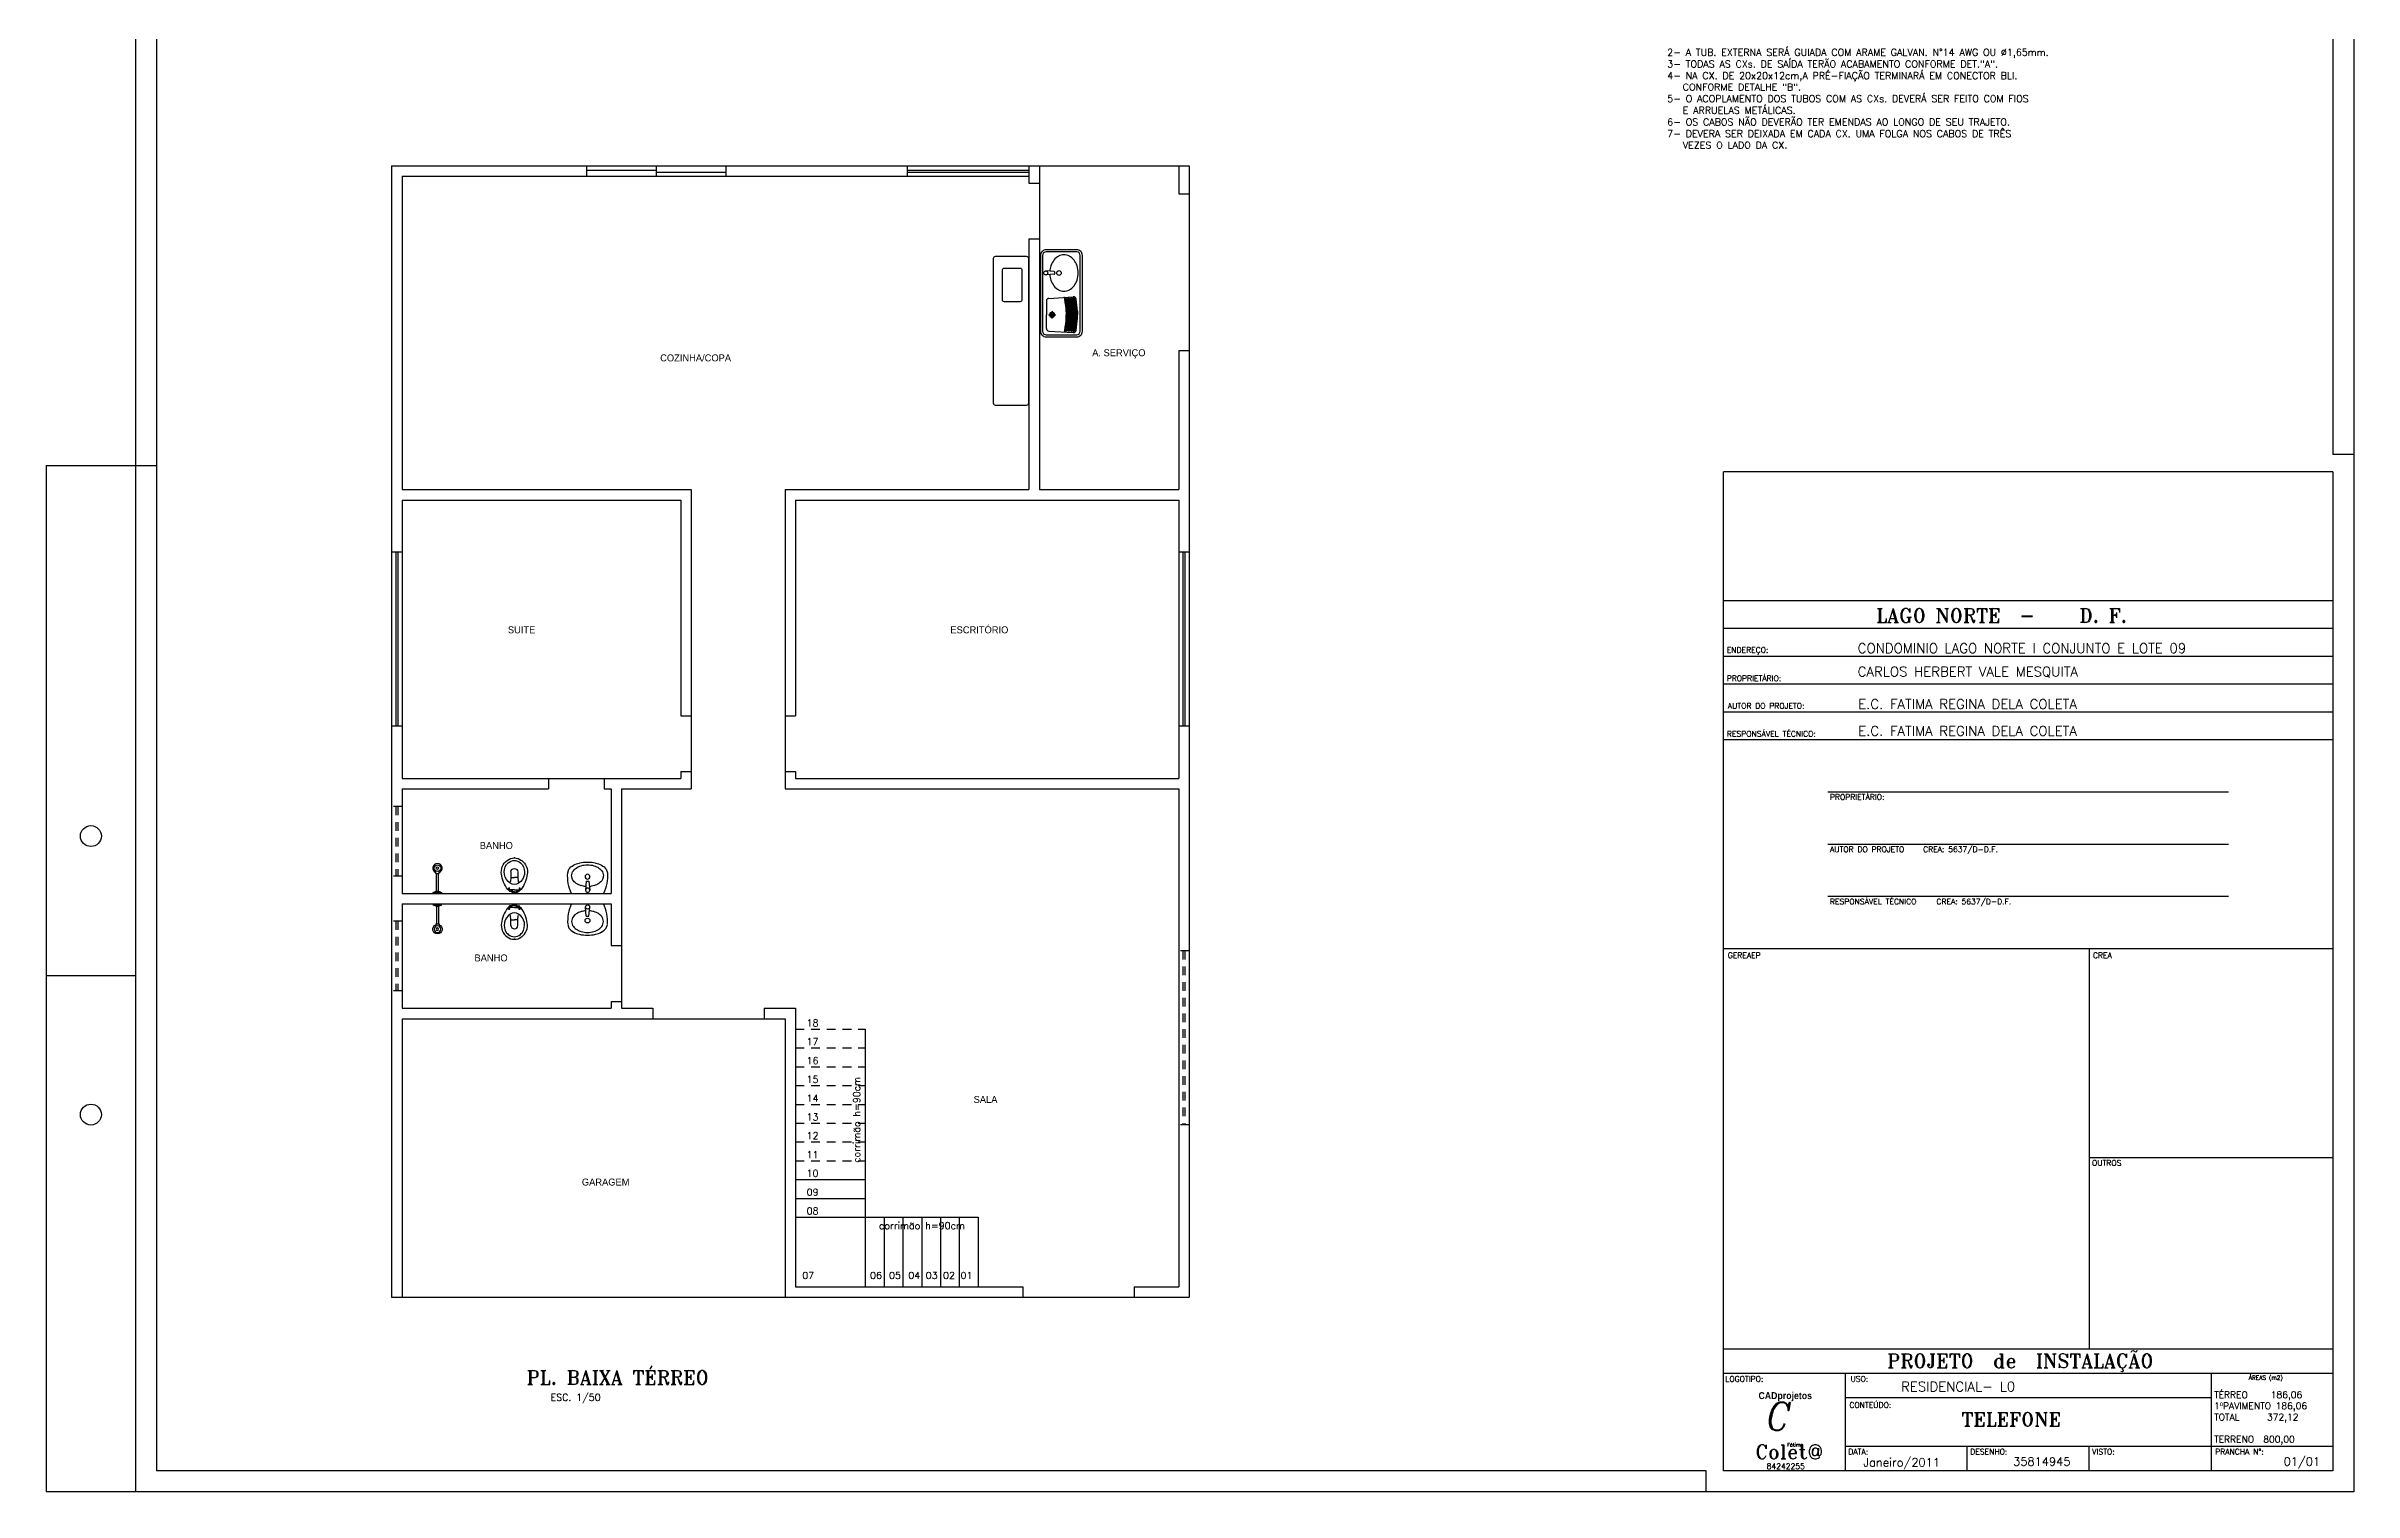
# Model space of a CAD drawing. Extents: x 0 to 70.6, y 0 to 42.
# Drawn here: x 0 to 33.13, y 0 to 20.77 of the extents above; entities that cross this region are included whole.
import ezdxf
from ezdxf.enums import TextEntityAlignment as Align

# ---------------------------------------------------------------- set-up
doc = ezdxf.new("R2010")
doc.units = 0
doc.header["$MEASUREMENT"] = 0
doc.linetypes.add('HIDDEN2', pattern=[0.1875, 0.125, -0.0625])
for name, color, linetype in [('1', 1, 'CONTINUOUS'), ('2', 2, 'CONTINUOUS'), ('3', 3, 'CONTINUOUS'), ('5', 5, 'CONTINUOUS'), ('ALVENARIA', 7, 'CONTINUOUS'), ('COR', 130, 'CONTINUOUS'), ('COTAS', 1, 'CONTINUOUS'), ('PORTAS', 2, 'CONTINUOUS'), ('SANITÁRIOS', 2, 'CONTINUOUS'), ('TEXTOS', 3, 'CONTINUOUS'), ('TXT', 2, 'CONTINUOUS')]:
    doc.layers.add(name, color=color, linetype=linetype)
doc.styles.add('ITALICC', font='italicc')
doc.styles.add('R120', font='', dxfattribs={"width": 0.9})
doc.styles.add('R140', font='ROMANT.SHX', dxfattribs={"height": 0.2})
doc.styles.add('ROMANS', font='romans', dxfattribs={"height": 0.1})
doc.styles.add('T20', font='romans.shx', dxfattribs={"height": 0.1})
doc.styles.get('R120').set_extended_font_data('Arial Rounded MT Bold', bold=True)

# ---------------------------------------------------------------- blocks, each defined once
blk = doc.blocks.new('12010224')
at = {"layer": 'SANITÁRIOS'}
for p, q in [((0.178, 0.021), (0.046, 0.031)), ((0.178, -0.019), (0.178, 0.021)), ((0.255, 0.23), (0.198, 0.214)), ((0.311, 0.214), (0.255, 0.23)), ((0.348, 0.267), (0.294, 0.285)), ((0.178, -0.019), (0.046, -0.029)), ((0.198, -0.214), (0.255, -0.23)), ((0.255, -0.23), (0.311, -0.214)), ((0.294, -0.285), (0.348, -0.267))]:
    blk.add_line(p, q, dxfattribs=at)
for centre, radius in [((0.046, 0.001), 0.03), ((0.24, 0), 0.0347)]:
    blk.add_circle(centre, radius, dxfattribs=at)
for centre, radius, start, end in [((0.254, -0.316), 0.602, 86.2102, 114.9799), ((0.437, 0), 0.338, 164.3104, 175.4853), ((0.347, 0.025), 0.245, 145.8575, 164.3104), ((0.29, 0.064), 0.176, 121.4172, 145.8575), ((0.219, 0.064), 0.176, 34.1425, 58.5828), ((0.224, 0.103), 0.206, 28.6904, 52.8787), ((0.162, 0.025), 0.245, 15.6896, 34.1425), ((0.073, 0), 0.338, 360, 15.6896), ((0.11, 0.041), 0.335, 12.7722, 28.6904), ((-0.069, 0), 0.519, 360, 12.7722), ((0.254, 0.316), 0.602, 245.0201, 273.7898), ((0.437, 0), 0.338, 184.2881, 195.6896), ((0.347, -0.025), 0.245, 195.6896, 214.1425), ((0.29, -0.064), 0.176, 214.1425, 238.5828), ((0.219, -0.064), 0.176, 301.4172, 325.8575), ((0.224, -0.103), 0.206, 307.1213, 331.3096), ((0.162, -0.025), 0.245, 325.8575, 344.3104), ((0.073, 0), 0.338, 344.3104, 360), ((0.11, -0.041), 0.335, 331.3096, 347.2278), ((-0.069, 0), 0.519, 347.2278, 360)]:
    blk.add_arc(centre, radius, start, end, dxfattribs=at)
blk = doc.blocks.new('12010111')
at = {"layer": 'SANITÁRIOS'}
for p, q in [((0, 0), (0, 0.028)), ((0, 0), (0, -0.028)), ((0.046, 0.031), (0.013, 0.031)), ((0.014, 0), (0.014, 0.028)), ((0.014, 0), (0.014, -0.028)), ((0.019, 0.031), (0.019, 0.062)), ((0.046, 0.05), (0.019, 0.05)), ((0.046, 0), (0.046, 0.089)), ((0.046, 0), (0.046, -0.089)), ((0.076, 0.075), (0.052, 0.075)), ((0.064, 0.063), (0.064, 0.087)), ((0.161, 0.056), (0.159, 0.059)), ((0.223, 0.049), (0.161, 0.056)), ((0.223, 0.049), (0.223, 0)), ((0.301, 0.049), (0.223, 0.049)), ((0.223, -0.049), (0.223, 0)), ((0.046, -0.031), (0.013, -0.031)), ((0.019, -0.031), (0.019, -0.062)), ((0.046, -0.05), (0.019, -0.05)), ((0.076, -0.075), (0.052, -0.075)), ((0.064, -0.063), (0.064, -0.087)), ((0.161, -0.056), (0.159, -0.059)), ((0.223, -0.049), (0.161, -0.056)), ((0.301, -0.049), (0.223, -0.049))]:
    blk.add_line(p, q, dxfattribs=at)
for centre in [(0.064, 0.075), (0.064, -0.075)]:
    blk.add_circle(centre, 0.00682, dxfattribs=at)
for centre, radius, start, end in [((0.007, 0.028), 0.00697, 0.8534, 179.1466), ((0.028, 0.062), 0.00909, 126.1604, 180), ((0.304, -0.315), 0.477, 122.7818, 126.1604), ((0.055, 0.089), 0.00909, 126.3456, 180), ((0.336, -0.294), 0.484, 97.6805, 126.3456), ((0.234, 0), 0.112, 147.3201, 212.6799), ((0.297, -0.04), 0.187, 54.2515, 147.3201), ((0.3, -0.02), 0.208, 36.8888, 100.1214), ((0.301, 0), 0.0486, 0, 90), ((0.301, 0), 0.0486, 270, 0), ((0.313, -0.018), 0.159, 41.3299, 54.2515), ((0.333, 0), 0.132, 318.6701, 41.3299), ((0.327, 0), 0.174, 323.1112, 36.8888), ((0.007, -0.028), 0.00697, 180.8534, 359.1466), ((0.028, -0.062), 0.00909, 180, 233.8396), ((0.304, 0.315), 0.477, 233.8396, 237.2182), ((0.055, -0.089), 0.00909, 180, 233.6544), ((0.336, 0.294), 0.484, 233.6544, 262.3195), ((0.297, 0.04), 0.187, 212.6799, 305.7485), ((0.3, 0.02), 0.208, 259.8786, 323.1112), ((0.313, 0.018), 0.159, 305.7485, 318.6701)]:
    blk.add_arc(centre, radius, start, end, dxfattribs=at)
for p in [(0, 0), (0.501, 0)]:
    blk.add_point(p, dxfattribs=at)
blk = doc.blocks.new('12010321')
at = {"layer": 'SANITÁRIOS'}
for p, q in [((0, 0.065), (0.02, 0.015)), ((0, 0.065), (0, -0.065)), ((0.005, 0.052), (0.005, -0.052)), ((0.02, 0.015), (0.02, -0.015)), ((0.02, 0.015), (0.273, 0.015)), ((0.273, 0.025), (0.31, 0.025)), ((0.273, 0.025), (0.273, -0.025)), ((0.02, -0.015), (0, -0.065)), ((0.02, -0.015), (0.273, -0.015)), ((0.273, -0.025), (0.31, -0.025))]:
    blk.add_line(p, q, dxfattribs=at)
for radius in [0.0474, 0.0174]:
    blk.add_circle((0.35, 0), radius, dxfattribs=at)
blk.add_arc((0.35, 0), 0.0674, 201.78, 158.22, dxfattribs=at)
blk = doc.blocks.new('12010223')
at = {"layer": 'SANITÁRIOS'}
for p, q in [((0.164, 0.015), (0.076, 0.022)), ((0.171, -0.007), (0.171, 0.008)), ((0.164, -0.014), (0.076, -0.021))]:
    blk.add_line(p, q, dxfattribs=at)
for centre, radius in [((0.076, 0), 0.0216), ((0.216, 0), 0.025)]:
    blk.add_circle(centre, radius, dxfattribs=at)
for centre, radius, start, end in [((0.368, 0), 0.25, 162.1552, 175.6669), ((0.32, 0.016), 0.199, 142.1456, 162.1552), ((0.289, 0.039), 0.16, 118.0556, 142.1456), ((0.164, 0.008), 0.0072, 0, 85.6464), ((0.269, 0.076), 0.119, 90, 118.0556), ((0.269, 0.076), 0.119, 61.9444, 90), ((0.25, 0.039), 0.16, 37.8544, 61.9444), ((0.219, 0.016), 0.199, 17.8448, 37.8544), ((0.171, 0), 0.25, 0, 17.8448), ((0.368, 0), 0.25, 184.1121, 197.8448), ((0.32, -0.016), 0.199, 197.8448, 217.8544), ((0.289, -0.039), 0.16, 217.8544, 241.9444), ((0.164, -0.007), 0.0072, 274.3536, 0), ((0.269, -0.076), 0.119, 241.9444, 270), ((0.269, -0.076), 0.119, 270, 298.0556), ((0.25, -0.039), 0.16, 298.0556, 322.1456), ((0.219, -0.016), 0.199, 322.1456, 342.1552), ((0.171, 0), 0.25, 342.1552, 0)]:
    blk.add_arc(centre, radius, start, end, dxfattribs=at)

msp = doc.modelspace()

# ---------------------------------------------------------------- linework, layer by layer
at = {"layer": '1'}
for points in [[(13.6315, 17.7475), (14.0715, 17.7475, -0.4142136), (14.1015, 17.7175), (14.1015, 15.6354, -0.4142136), (14.0715, 15.6054), (13.6315, 15.6054, -0.4142136), (13.6015, 15.6354), (13.6015, 17.7175, -0.4142136)], [(13.9799, 17.0927), (13.7582, 17.0927, -0.4142136), (13.7282, 17.1227), (13.7282, 17.5464, -0.4142136), (13.7582, 17.5764), (13.9799, 17.5764, -0.4142136), (14.0099, 17.5464), (14.0099, 17.1227, -0.4142136)], [(14.8765, 16.67), (14.8765, 17.76, 0.4142136), (14.7965, 17.84), (14.3565, 17.84, 0.4142136), (14.2765, 17.76), (14.2765, 16.67, 0.4142136), (14.3565, 16.59), (14.7965, 16.59, 0.4142136)], [(14.8465, 16.67), (14.8465, 17.76, 0.4142136), (14.7965, 17.81), (14.3565, 17.81, 0.4142136), (14.3065, 17.76), (14.3065, 16.67, 0.4142136), (14.3565, 16.62), (14.7965, 16.62, 0.4142136)]]:
    msp.add_lwpolyline(points, format="xyb", close=True, dxfattribs=at)
at = {"layer": '2'}
for p, q in [((4.96, 19.0454), (4.96, 10.9954)), ((4.96, 19.0454), (8.76, 19.0454)), ((5.11, 18.8954), (5.11, 14.3954)), ((5.11, 18.8954), (8.76, 18.8954)), ((7.76, 19.0454), (7.76, 18.8954)), ((7.76, 19.0454), (7.76, 18.8954)), ((8.76, 19.0454), (14.11, 19.0454)), ((8.76, 18.8954), (14.11, 18.8954)), ((9.76, 19.0454), (9.76, 18.8954)), ((12.36, 19.0454), (12.36, 18.8954)), ((12.36, 19.0454), (12.36, 18.8954)), ((14.11, 19.0454), (14.11, 18.7954)), ((14.11, 19.0454), (14.26, 19.0454)), ((14.26, 19.0454), (14.26, 18.7954)), ((14.26, 19.0454), (16.26, 19.0454)), ((16.26, 19.0454), (16.26, 18.6454)), ((16.26, 19.0454), (16.41, 19.0454)), ((16.41, 19.0454), (16.41, 18.6454)), ((14.11, 18.7954), (14.26, 18.7954)), ((14.26, 18.7954), (14.26, 14.3954)), ((16.26, 18.6454), (16.41, 18.6454)), ((16.41, 18.6454), (16.41, 16.3954)), ((14.11, 17.9954), (14.26, 17.9954)), ((14.11, 17.9954), (14.11, 14.3954)), ((16.26, 16.3954), (16.26, 14.3954)), ((16.26, 16.3954), (16.41, 16.3954)), ((16.41, 16.3954), (16.41, 10.9954)), ((5.11, 14.3954), (9.26, 14.3954)), ((9.26, 14.3954), (9.26, 10.3454)), ((10.61, 14.3954), (10.61, 10.3454)), ((10.61, 14.3954), (14.11, 14.3954)), ((14.26, 14.3954), (16.26, 14.3954)), ((5.11, 14.2454), (9.11, 14.2454)), ((5.11, 14.2454), (5.11, 10.9954)), ((9.11, 14.2454), (9.11, 11.1454)), ((10.76, 14.2454), (10.76, 11.1454)), ((10.76, 14.2454), (16.26, 14.2454)), ((16.26, 14.2454), (16.26, 10.9954)), ((5.11, 13.4954), (4.96, 13.4954)), ((16.41, 13.4954), (16.26, 13.4954)), ((5.11, 10.9954), (4.96, 10.9954)), ((4.96, 10.9954), (4.96, 9.8454)), ((5.11, 10.9954), (5.11, 10.2454)), ((9.11, 11.1454), (9.26, 11.1454)), ((10.61, 11.1454), (10.76, 11.1454)), ((16.41, 10.9954), (16.26, 10.9954)), ((16.26, 10.9954), (16.26, 10.2454)), ((16.41, 10.9954), (16.41, 2.7954)), ((9.11, 10.3454), (9.26, 10.3454)), ((9.11, 10.3454), (9.11, 10.2454)), ((9.26, 10.3454), (9.26, 10.0954)), ((10.61, 10.3454), (10.76, 10.3454)), ((10.61, 10.3454), (10.61, 10.0954)), ((10.76, 10.3454), (10.76, 10.2454)), ((5.11, 10.2454), (7.21, 10.2454)), ((5.11, 10.0954), (7.21, 10.0954)), ((5.11, 10.0954), (5.11, 9.8454)), ((7.21, 10.2454), (7.21, 10.0954)), ((7.21, 10.2454), (9.11, 10.2454)), ((8.01, 10.2454), (8.01, 10.0954)), ((8.01, 10.0954), (8.11, 10.0954)), ((8.11, 10.0954), (8.11, 8.5954)), ((8.26, 10.0954), (8.26, 7.0454)), ((8.26, 10.0954), (9.26, 10.0954)), ((10.61, 10.0954), (16.26, 10.0954)), ((10.76, 10.2454), (16.26, 10.2454)), ((16.26, 10.0954), (16.26, 2.9454)), ((4.96, 9.8454), (4.96, 8.8454)), ((5.11, 9.8454), (5.11, 8.8454)), ((4.96, 8.8454), (4.96, 8.1954)), ((5.11, 8.8454), (5.11, 8.5954)), ((5.11, 8.5954), (8.11, 8.5954)), ((5.11, 8.4454), (8.11, 8.4454)), ((5.11, 8.4454), (5.11, 8.1954)), ((8.11, 8.4454), (8.11, 7.8454)), ((4.96, 8.1954), (4.96, 7.1954)), ((5.11, 8.1954), (5.11, 7.1954)), ((8.11, 7.8454), (8.26, 7.8454)), ((4.96, 7.1954), (4.96, 2.7954)), ((5.11, 7.1954), (5.11, 6.9454)), ((8.11, 7.0454), (8.26, 7.0454)), ((8.11, 7.0454), (8.11, 6.9454)), ((8.26, 7.0454), (8.26, 6.9454)), ((5.11, 6.9454), (8.11, 6.9454)), ((5.11, 6.7954), (8.71, 6.7954)), ((5.11, 6.7954), (5.11, 2.7954)), ((8.26, 6.9454), (8.71, 6.9454)), ((8.71, 6.9454), (8.71, 6.7954)), ((8.71, 6.7954), (10.61, 6.7954)), ((10.31, 6.9454), (10.31, 6.7954)), ((10.31, 6.9454), (10.76, 6.9454)), ((10.61, 6.7954), (10.61, 2.7954)), ((10.76, 6.9454), (10.76, 2.9454)), ((11.76, 6.6454), (11.76, 2.9454)), ((10.76, 4.4854), (11.76, 4.4854)), ((10.76, 4.2154), (11.76, 4.2154)), ((10.76, 3.9454), (13.38, 3.9454)), ((12.03, 3.9454), (12.03, 2.9454)), ((12.3, 3.9454), (12.3, 2.9454)), ((12.57, 3.9454), (12.57, 2.9454)), ((12.84, 3.9454), (12.84, 2.9454)), ((13.11, 3.9454), (13.11, 2.9454)), ((13.38, 3.9454), (13.38, 2.9454)), ((4.96, 2.7954), (5.11, 2.7954)), ((5.11, 2.7954), (10.61, 2.7954)), ((10.61, 2.7954), (15.62, 2.7954)), ((10.76, 2.9454), (13.38, 2.9454)), ((13.38, 2.9454), (14.02, 2.9454)), ((14.02, 2.9454), (14.02, 2.7954)), ((15.62, 2.9454), (15.62, 2.7954)), ((15.62, 2.9454), (16.26, 2.9454)), ((15.62, 2.7954), (16.41, 2.7954))]:
    msp.add_line(p, q, dxfattribs=at)
at = {"layer": '2', "linetype": 'HIDDEN2'}
for p, q in [((10.76, 6.6454), (11.76, 6.6454)), ((10.76, 6.3754), (11.76, 6.3754)), ((10.76, 6.1054), (11.76, 6.1054)), ((10.76, 5.8354), (11.76, 5.8354)), ((10.76, 5.5654), (11.76, 5.5654)), ((10.76, 5.2954), (11.76, 5.2954)), ((10.76, 5.0254), (11.76, 5.0254)), ((10.76, 4.7554), (11.76, 4.7554))]:
    msp.add_line(p, q, dxfattribs=at)
at = {"layer": '3'}
for p, q in [((7.76, 18.9854), (8.76, 18.9854)), ((8.76, 19.0454), (8.76, 18.8954)), ((8.76, 18.9554), (9.76, 18.9554)), ((12.36, 18.9854), (14.11, 18.9854)), ((12.36, 18.9554), (14.11, 18.9554))]:
    msp.add_line(p, q, dxfattribs=at)
at = {"layer": '3', "linetype": 'Continuous'}
for p, q in [((5.02, 13.4954), (5.02, 10.9954)), ((5.05, 13.4954), (5.05, 10.9954)), ((16.32, 13.4954), (16.32, 10.9954)), ((16.35, 13.4954), (16.35, 10.9954))]:
    msp.add_line(p, q, dxfattribs=at)
at = {"layer": '3', "linetype": 'HIDDEN2'}
for p, q in [((5.11, 9.8454), (4.96, 9.8454)), ((5.02, 9.8454), (5.02, 8.8454)), ((5.05, 9.8454), (5.05, 8.8454)), ((5.11, 8.8454), (4.96, 8.8454)), ((5.11, 8.1954), (4.96, 8.1954)), ((5.02, 8.1954), (5.02, 7.1954)), ((5.05, 8.1954), (5.05, 7.1954)), ((16.41, 7.7704), (16.26, 7.7704)), ((16.32, 7.7704), (16.32, 5.2704)), ((16.35, 7.7704), (16.35, 5.2704)), ((5.11, 7.1954), (4.96, 7.1954)), ((16.41, 5.2704), (16.26, 5.2704))]:
    msp.add_line(p, q, dxfattribs=at)
at = {"layer": 'ALVENARIA'}
for p, q in [((1.5847, 41.7), (1.5847, 0.3)), ((32.8315, 41.7), (32.8315, 14.9)), ((33.1315, 14.9), (32.8315, 14.9)), ((32.8315, 12.8), (24.0815, 12.8)), ((24.0815, 10.8), (24.0815, 12.8)), ((32.8315, 12.8), (32.8315, 10.8)), ((32.8315, 10.8), (24.0815, 10.8)), ((24.0815, 0.3), (24.0815, 2.05)), ((32.8315, 2.05), (24.0815, 2.05)), ((32.8315, 2.05), (32.8315, 0.3)), ((23.8315, 0.3), (1.5847, 0.3)), ((23.8315, 0), (23.8315, 0.3)), ((32.8315, 0.3), (24.0815, 0.3))]:
    msp.add_line(p, q, dxfattribs=at)
at = {"layer": 'COTAS'}
for p, q in [((1.2847, 42), (1.2847, 0)), ((33.1315, 42), (33.1315, 0)), ((0, 14.7438), (0, 0)), ((0, 14.7438), (1.5847, 14.7438)), ((24.0815, 12.8), (24.0815, 14.65)), ((32.8315, 14.65), (24.0815, 14.65)), ((32.8315, 14.65), (32.8315, 12.8)), ((32.8315, 12.4), (24.0815, 12.4)), ((32.8315, 12), (24.0815, 12)), ((32.8315, 11.6), (24.0815, 11.6)), ((32.8315, 11.2), (24.0815, 11.2)), ((24.0815, 2.05), (24.0815, 10.8)), ((32.8315, 10.8), (32.8315, 2.05)), ((31.3315, 10.05), (25.5815, 10.05)), ((31.3315, 9.3), (25.5815, 9.3)), ((31.3315, 8.55), (25.5815, 8.55)), ((32.8315, 7.8), (24.0815, 7.8)), ((29.3315, 7.8), (29.3315, 2.05)), ((0, 7.4188), (1.2847, 7.4188)), ((32.8315, 4.8), (29.3315, 4.8)), ((32.8315, 1.7), (24.0815, 1.7)), ((25.8315, 1.35), (25.8315, 1.7)), ((31.0815, 1.7), (31.0815, 1.35)), ((25.8315, 0.3), (25.8315, 0.65)), ((27.5815, 0.3), (27.5815, 0.65)), ((29.3315, 0.3), (29.3315, 0.65)), ((32.8315, 0.65), (31.0815, 0.65)), ((31.0815, 0.65), (31.0815, 0.3)), ((33.1315, 0), (0, 0))]:
    msp.add_line(p, q, dxfattribs=at)
for centre in [(0.6424, 9.4188), (0.6424, 5.4188)]:
    msp.add_circle(centre, 0.15, dxfattribs=at)
at = {"layer": 'PORTAS'}
for p, q in [((25.8315, 0.65), (25.8315, 1.35)), ((31.0815, 1.35), (25.8315, 1.35)), ((31.0815, 1.35), (31.0815, 0.65)), ((31.0815, 0.65), (25.8315, 0.65))]:
    msp.add_line(p, q, dxfattribs=at)
at = {"layer": 'SANITÁRIOS'}
for p, q in [((14.3613, 17.1075), (14.3613, 16.9075)), ((14.3613, 17.1075), (14.3613, 16.9075)), ((14.3613, 16.7074), (14.3613, 16.9075)), ((14.3613, 16.7074), (14.3613, 16.9075)), ((14.3914, 16.9075), (14.4937, 16.9075)), ((14.3914, 16.9075), (14.4937, 16.9075)), ((14.3943, 17.1425), (14.7438, 17.1624)), ((14.3943, 17.1425), (14.7438, 17.1624)), ((14.4425, 16.96), (14.4425, 16.9075)), ((14.4425, 16.96), (14.4425, 16.9075)), ((14.4425, 16.855), (14.4425, 16.9075)), ((14.4425, 16.855), (14.4425, 16.9075)), ((14.6448, 16.95), (14.6448, 16.9075)), ((14.6448, 16.95), (14.6448, 16.9075)), ((14.6448, 16.865), (14.6448, 16.9075)), ((14.6448, 16.865), (14.6448, 16.9075)), ((14.6593, 16.9508), (14.6593, 16.9075)), ((14.6593, 16.9508), (14.6593, 16.9075)), ((14.6593, 16.8642), (14.6593, 16.9075)), ((14.6593, 16.8642), (14.6593, 16.9075)), ((14.6678, 16.9512), (14.6678, 16.9075)), ((14.6678, 16.9512), (14.6678, 16.9075)), ((14.6678, 16.8637), (14.6678, 16.9075)), ((14.6678, 16.8637), (14.6678, 16.9075)), ((14.6822, 16.952), (14.6822, 16.9075)), ((14.6822, 16.952), (14.6822, 16.9075)), ((14.6822, 16.8629), (14.6822, 16.9075)), ((14.6822, 16.8629), (14.6822, 16.9075)), ((14.6907, 16.9525), (14.6907, 16.9075)), ((14.6907, 16.9525), (14.6907, 16.9075)), ((14.6907, 16.8625), (14.6907, 16.9075)), ((14.6907, 16.8625), (14.6907, 16.9075)), ((14.7052, 16.9533), (14.7052, 16.9075)), ((14.7052, 16.9533), (14.7052, 16.9075)), ((14.7052, 16.8617), (14.7052, 16.9075)), ((14.7052, 16.8617), (14.7052, 16.9075)), ((14.7137, 16.9537), (14.7137, 16.9075)), ((14.7137, 16.9537), (14.7137, 16.9075)), ((14.7137, 16.8612), (14.7137, 16.9075)), ((14.7137, 16.8612), (14.7137, 16.9075)), ((14.7282, 16.9545), (14.7282, 16.9075)), ((14.7282, 16.9545), (14.7282, 16.9075)), ((14.7282, 16.8604), (14.7282, 16.9075)), ((14.7282, 16.8604), (14.7282, 16.9075)), ((14.7367, 16.955), (14.7367, 16.9075)), ((14.7367, 16.955), (14.7367, 16.9075)), ((14.7367, 16.8599), (14.7367, 16.9075)), ((14.7367, 16.8599), (14.7367, 16.9075)), ((14.7511, 16.9558), (14.7511, 16.9075)), ((14.7511, 16.9558), (14.7511, 16.9075)), ((14.7511, 16.8592), (14.7511, 16.9075)), ((14.7511, 16.8592), (14.7511, 16.9075)), ((14.7596, 16.9562), (14.7596, 16.9075)), ((14.7596, 16.9562), (14.7596, 16.9075)), ((14.7596, 16.8587), (14.7596, 16.9075)), ((14.7596, 16.8587), (14.7596, 16.9075)), ((14.7741, 16.957), (14.7741, 16.9075)), ((14.7741, 16.957), (14.7741, 16.9075)), ((14.7741, 16.8579), (14.7741, 16.9075)), ((14.7741, 16.8579), (14.7741, 16.9075)), ((14.7826, 16.9575), (14.7826, 16.9075)), ((14.7826, 16.9575), (14.7826, 16.9075)), ((14.7826, 16.8574), (14.7826, 16.9075)), ((14.7826, 16.8574), (14.7826, 16.9075)), ((14.7971, 16.9583), (14.7971, 16.9075)), ((14.7971, 16.9583), (14.7971, 16.9075)), ((14.7971, 16.8566), (14.7971, 16.9075)), ((14.7971, 16.8566), (14.7971, 16.9075)), ((14.8056, 16.9588), (14.8056, 16.9075)), ((14.8056, 16.9588), (14.8056, 16.9075)), ((14.8056, 16.8562), (14.8056, 16.9075)), ((14.8056, 16.8562), (14.8056, 16.9075)), ((14.3943, 16.6725), (14.7438, 16.6525)), ((14.3943, 16.6725), (14.7438, 16.6525))]:
    msp.add_line(p, q, dxfattribs=at)
for centre, radius, start, end in [((14.3963, 17.1075), 0.035, 93.27245, 180), ((14.3963, 17.1075), 0.035, 93.27245, 180), ((14.4425, 16.9075), 0.0362, 0, 180), ((14.4425, 16.9075), 0.0362, 0, 180), ((14.4425, 16.9075), 0.0362, 180, 0), ((14.4425, 16.9075), 0.0362, 180, 0), ((14.4425, 16.9075), 0.0205, 0, 180), ((14.4425, 16.9075), 0.0205, 0, 180), ((14.4425, 16.9075), 0.0205, 0, 180), ((14.4425, 16.9075), 0.0205, 0, 180), ((14.4425, 16.9075), 0.0205, 180, 0), ((14.4425, 16.9075), 0.0205, 180, 0), ((14.4425, 16.9075), 0.0205, 180, 0), ((14.4425, 16.9075), 0.0205, 180, 0), ((14.6119, 17.1397), 0.015, 332.79874, 91.88269), ((14.6119, 17.1397), 0.015, 332.79874, 91.88269), ((14.6318, 17.1303), 0.00725, 10.18906, 190.18907), ((14.6318, 17.1303), 0.00725, 10.18906, 190.18907), ((13.2833, 16.8879), 1.3629, 2.60881, 10.18907), ((13.2833, 16.8879), 1.3629, 2.60881, 10.18907), ((13.2833, 16.8879), 1.3774, 2.61429, 10.18907), ((13.2833, 16.8879), 1.3774, 2.61429, 10.18907), ((14.6549, 17.132), 0.00725, 10.09007, 190.09008), ((14.6549, 17.132), 0.00725, 10.09007, 190.09008), ((13.2833, 16.8879), 1.3859, 2.61746, 10.09007), ((13.2833, 16.8879), 1.3859, 2.61746, 10.09007), ((13.2833, 16.8879), 1.4004, 2.62276, 10.09007), ((13.2833, 16.8879), 1.4004, 2.62276, 10.09007), ((14.678, 17.1337), 0.00725, 9.9943, 189.9943), ((14.678, 17.1337), 0.00725, 9.9943, 189.9943), ((13.2833, 16.8879), 1.4089, 2.62582, 9.9943), ((13.2833, 16.8879), 1.4089, 2.62582, 9.9943), ((13.2833, 16.8879), 1.4234, 2.63096, 9.9943), ((13.2833, 16.8879), 1.4234, 2.63096, 9.9943), ((14.701, 17.1354), 0.00725, 9.90159, 189.9016), ((14.701, 17.1354), 0.00725, 9.90159, 189.9016), ((13.2833, 16.8879), 1.4319, 2.63392, 9.9016), ((13.2833, 16.8879), 1.4319, 2.63392, 9.9016), ((13.2833, 16.8879), 1.4464, 2.63889, 9.9016), ((13.2833, 16.8879), 1.4464, 2.63889, 9.9016), ((14.7241, 17.1371), 0.00725, 9.81183, 189.81184), ((14.7241, 17.1371), 0.00725, 9.81183, 189.81184), ((13.2833, 16.8879), 1.4549, 2.64176, 9.81184), ((13.2833, 16.8879), 1.4549, 2.64176, 9.81184), ((13.2833, 16.8879), 1.4694, 2.64658, 9.81184), ((13.2833, 16.8879), 1.4694, 2.64658, 9.81184), ((14.7471, 17.1388), 0.00725, 9.72487, 189.72488), ((14.7471, 17.1388), 0.00725, 9.72487, 189.72488), ((13.2833, 16.8879), 1.4779, 2.64936, 9.72487), ((13.2833, 16.8879), 1.4779, 2.64936, 9.72487), ((14.7512, 17.1262), 0.037, 3.60721, 101.51906), ((14.7512, 17.1262), 0.037, 3.60721, 101.51906), ((13.2833, 16.8879), 1.4924, 2.65403, 9.72487), ((13.2833, 16.8879), 1.4924, 2.65403, 9.72487), ((14.7702, 17.1405), 0.00725, 9.64055, 189.64056), ((14.7702, 17.1405), 0.00725, 9.64055, 189.64056), ((13.2833, 16.8879), 1.5009, 2.65672, 9.64056), ((13.2833, 16.8879), 1.5009, 2.65672, 9.64056), ((13.2833, 16.8879), 1.5154, 2.66125, 9.64056), ((13.2833, 16.8879), 1.5154, 2.66125, 9.64056), ((13.2833, 16.8879), 1.5239, 2.66387, 9.08331), ((13.2833, 16.8879), 1.5239, 2.66387, 9.08331), ((14.3963, 16.7074), 0.035, 180, 266.72755), ((14.3963, 16.7074), 0.035, 180, 266.72755), ((14.6119, 16.6752), 0.015, 268.11731, 27.20126), ((14.6119, 16.6752), 0.015, 268.11731, 27.20126), ((14.6318, 16.6846), 0.00725, 169.81093, 349.81094), ((14.6318, 16.6846), 0.00725, 169.81093, 349.81094), ((13.2833, 16.927), 1.3629, 349.81093, 357.39119), ((13.2833, 16.927), 1.3629, 349.81093, 357.39119), ((13.2833, 16.927), 1.3774, 349.81093, 357.38571), ((13.2833, 16.927), 1.3774, 349.81093, 357.38571), ((14.6549, 16.6829), 0.00725, 169.90992, 349.90993), ((14.6549, 16.6829), 0.00725, 169.90992, 349.90993), ((13.2833, 16.927), 1.3859, 349.90993, 357.38254), ((13.2833, 16.927), 1.3859, 349.90993, 357.38254), ((13.2833, 16.927), 1.4004, 349.90993, 357.37724), ((13.2833, 16.927), 1.4004, 349.90993, 357.37724), ((14.678, 16.6812), 0.00725, 170.0057, 350.0057), ((14.678, 16.6812), 0.00725, 170.0057, 350.0057), ((13.2833, 16.927), 1.4089, 350.0057, 357.37418), ((13.2833, 16.927), 1.4089, 350.0057, 357.37418), ((13.2833, 16.927), 1.4234, 350.0057, 357.36904), ((13.2833, 16.927), 1.4234, 350.0057, 357.36904), ((14.701, 16.6795), 0.00725, 170.0984, 350.09841), ((14.701, 16.6795), 0.00725, 170.0984, 350.09841), ((13.2833, 16.927), 1.4319, 350.0984, 357.36608), ((13.2833, 16.927), 1.4319, 350.0984, 357.36608), ((13.2833, 16.927), 1.4464, 350.0984, 357.36111), ((13.2833, 16.927), 1.4464, 350.0984, 357.36111), ((14.7241, 16.6778), 0.00725, 170.18816, 350.18817), ((14.7241, 16.6778), 0.00725, 170.18816, 350.18817), ((13.2833, 16.927), 1.4549, 350.18816, 357.35824), ((13.2833, 16.927), 1.4549, 350.18816, 357.35824), ((13.2833, 16.927), 1.4694, 350.18816, 357.35342), ((13.2833, 16.927), 1.4694, 350.18816, 357.35342), ((14.7471, 16.6761), 0.00725, 170.27512, 350.27513), ((14.7471, 16.6761), 0.00725, 170.27512, 350.27513), ((13.2833, 16.927), 1.4779, 350.27513, 357.35064), ((13.2833, 16.927), 1.4779, 350.27513, 357.35064), ((14.7512, 16.6887), 0.037, 258.48094, 356.39279), ((14.7512, 16.6887), 0.037, 258.48094, 356.39279), ((13.2833, 16.927), 1.4924, 350.27513, 357.34597), ((13.2833, 16.927), 1.4924, 350.27513, 357.34597), ((14.7702, 16.6744), 0.00725, 170.35944, 350.35945), ((14.7702, 16.6744), 0.00725, 170.35944, 350.35945), ((13.2833, 16.927), 1.5009, 350.35944, 357.34328), ((13.2833, 16.927), 1.5009, 350.35944, 357.34328), ((13.2833, 16.927), 1.5154, 350.35944, 357.33875), ((13.2833, 16.927), 1.5154, 350.35944, 357.33875), ((13.2833, 16.927), 1.5239, 350.91669, 357.33613), ((13.2833, 16.927), 1.5239, 350.91669, 357.33613)]:
    msp.add_arc(centre, radius, start, end, dxfattribs=at)

# ---------------------------------------------------------------- block references
at = {"layer": '1', "xscale": 1.349999999999994, "yscale": 1.349999999999994, "zscale": 1.35}
msp.add_blockref('12010223', (14.2492, 17.5066), dxfattribs=at)
at = {"layer": '1'}
for name, p, rotation in [('12010321', (5.6179, 8.6087), 90), ('12010111', (6.7223, 8.4376), 270), ('12010224', (7.7726, 8.4454), 270)]:
    msp.add_blockref(name, p, dxfattribs=dict(at, rotation=rotation))
at = {"layer": '1', "xscale": -1}
for name, p, rotation in [('12010111', (6.7223, 8.6033), 270), ('12010224', (7.7726, 8.5954), 270), ('12010321', (5.6179, 8.4321), 90)]:
    msp.add_blockref(name, p, dxfattribs=dict(at, rotation=rotation))

# ---------------------------------------------------------------- texts
at = {"layer": '5'}
for s, height, style, p in [('LAGO NORTE  -   D. F.', 0.2, 'R140', (26.2753, 12.4856)), ('CONDOMINIO LAGO NORTE I CONJUNTO E LOTE 09', 0.14, 'ROMANS', (26.0084, 12.0476)), ('CARLOS HERBERT VALE MESQUITA', 0.14, 'ROMANS', (26.0084, 11.7119)), ('E.C. FATIMA REGINA DELA COLETA', 0.14, 'ROMANS', (26.0162, 11.245)), ('E.C. FATIMA REGINA DELA COLETA', 0.14, 'ROMANS', (26.0162, 10.8595)), ('TELEFONE', 0.2, 'R140', (27.4963, 0.9418))]:
    msp.add_text(s, height=height, dxfattribs=dict(at, style=style)).set_placement(p)
at = {"layer": 'ALVENARIA', "color": 3, "insert": (6.8982, 1.7413), "char_height": 0.2, "attachment_point": 1, "style": 'T20'}
msp.add_mtext('{\\Fromant.shx|c1;\\C5;PL. BAIXA\\Fromant.shx|c0; TÉRREO\\Fromant.shx|c1;\\P\\H0.5x;\\C2;     ESC. 1/50}', dxfattribs=at)
at = {"layer": 'COR', "style": 'R140'}
msp.add_text('Colet@', height=0.2, dxfattribs=at).set_placement((24.5388, 0.4742))
at = {"layer": 'COTAS'}
for s, height, style, p in [('PROJETO  de  INSTALAÇÃO', 0.2, 'R140', (26.4312, 1.7812)), ('RESIDENCIAL- L0', 0.14, 'R140', (26.6309, 1.4424)), ('C', 0.4, 'ITALICC', (24.6892, 0.8847))]:
    msp.add_text(s, height=height, dxfattribs=dict(at, style=style)).set_placement(p)
at = {"layer": 'COTAS', "color": 3, "insert": (31.1247, 0.6779), "char_height": 0.0959, "attachment_point": 7, "style": 'ROMANS'}
msp.add_mtext('TÉRREO     186,06\\P1ºPAVIMENTO 186,06\\PTOTAL      372,12\\P\\PTERRENO  800,00', dxfattribs=at)
at = {"layer": 'PORTAS', "style": 'ROMANS'}
for s, height, p in [('ENDEREÇO:', 0.08, (24.1282, 12.0518)), ('PROPRIETÁRIO:', 0.08, (24.1282, 11.6444)), ('AUTOR DO PROJETO:', 0.08, (24.1431, 11.2498)), ('RESPONSÁVEL TÉCNICO:', 0.08, (24.131, 10.8474)), ('PROPRIETÁRIO:', 0.08, (25.6105, 9.9402)), ('AUTOR DO PROJETO   CREA: 5637/D-D.F.', 0.08, (25.6105, 9.1891)), ('RESPONSÁVEL TÉCNICO   CREA: 5637/D-D.F.', 0.08, (25.6105, 8.4391)), ('GEREAEP', 0.08, (24.1428, 7.6664)), ('CREA', 0.08, (29.3859, 7.6664)), ('OUTROS', 0.08, (29.3727, 4.6852)), ('LOGOTIPO:', 0.08, (24.1078, 1.5821)), ('USO:', 0.08, (25.9052, 1.5821)), ('ÁREAS (m2)', 0.06, (31.6231, 1.6111)), ('CONTEÚDO:', 0.08, (25.8895, 1.2074)), ('Fátima', 0.05, (24.9986, 0.65)), ('DATA:', 0.08, (25.8739, 0.5362)), ('DESENHO:', 0.08, (27.6244, 0.5362)), ('VISTO:', 0.08, (29.3748, 0.5362)), ('PRANCHA N%%D:', 0.08, (31.1409, 0.5362))]:
    msp.add_text(s, height=height, dxfattribs=at).set_placement(p)
at = {"layer": 'PORTAS', "style": 'R120', "width": 0.9}
msp.add_text('CADprojetos', height=0.1, dxfattribs=at).set_placement((24.5839, 1.3323))
at = {"layer": 'TEXTOS', "style": 'ROMANS'}
for s, height, p in [('2- A TUB. EXTERNA SERÁ GUIADA COM ARAME GALVAN. N%%D14 AWG OU %%C1,65mm.', 0.1, (23.2731, 20.6259)), ('3- TODAS AS CXs. DE SAÍDA TERÃO ACABAMENTO CONFORME DET."A".', 0.1, (23.2731, 20.4592)), ('4- NA CX. DE 20x20x12cm,A PRÉ-FIAÇÃO TERMINARÁ EM CONECTOR BLI.', 0.1, (23.2731, 20.2926)), ('   CONFORME DETALHE "B".', 0.1, (23.2731, 20.1259)), ('5- O ACOPLAMENTO DOS TUBOS COM AS CXs. DEVERÁ SER FEITO COM FIOS', 0.1, (23.2731, 19.9592)), ('   E ARRUELAS METÁLICAS.', 0.1, (23.2731, 19.7926)), ('7- DEVERA SER DEIXADA EM CADA CX. UMA FOLGA NOS CABOS DE TRÊS ', 0.1, (23.2731, 19.4592)), ('6- OS CABOS NÃO DEVERÃO TER EMENDAS AO LONGO DE SEU TRAJETO.', 0.1, (23.2731, 19.6259)), ('   VEZES O LADO DA CX.', 0.1, (23.2731, 19.2926)), ('84242255', 0.08, (24.7011, 0.3282)), ('Janeiro/2011', 0.12, (26.0895, 0.3637)), ('35814945', 0.12, (28.2398, 0.3758)), ('01/01', 0.12, (32.1231, 0.3758))]:
    msp.add_text(s, height=height, dxfattribs=at).set_placement(p)
at = {"layer": 'TEXTOS'}
for s, p in [('COZINHA/COPA', (8.8155, 16.2374)), ('A. SERVIÇO', (15.0182, 16.311)), ('SUITE', (6.6291, 12.3315)), ('ESCRITÓRIO', (12.9823, 12.3315)), ('BANHO', (6.2255, 9.2338)), ('BANHO', (6.15, 7.6193)), ('SALA', (13.3156, 5.5864)), ('GARAGEM', (7.6914, 4.3998))]:
    msp.add_text(s, height=0.1, dxfattribs=at).set_placement(p)
at = {"layer": 'TXT', "style": 'ROMANS'}
for s, p in [('18', (11.0029, 6.7346)), ('17', (11.0029, 6.4646)), ('16', (11.0029, 6.1946)), ('15', (11.0029, 5.9246)), ('14', (11.0029, 5.6546)), ('13', (11.0029, 5.3846)), ('12', (11.0029, 5.1146)), ('11', (11.0029, 4.8446)), ('09', (11.0029, 4.3046)), ('10', (11.0029, 4.5746)), ('08', (11.0029, 4.0346)), ('corrimão h=90cm', (12.5728, 3.8255)), ('07', (10.9411, 3.1079)), ('06', (11.915, 3.1079)), ('05', (12.1856, 3.1079)), ('04', (12.463, 3.1079)), ('03', (12.713, 3.1079)), ('02', (12.963, 3.1079)), ('01', (13.213, 3.1079))]:
    msp.add_text(s, height=0.1, dxfattribs=at).set_placement(p, align=Align.MIDDLE)
msp.add_text('corrimão h=90cm', height=0.1, rotation=90, dxfattribs=at).set_placement((11.6343, 5.3428), align=Align.MIDDLE)

doc.saveas('drawing.dxf')
